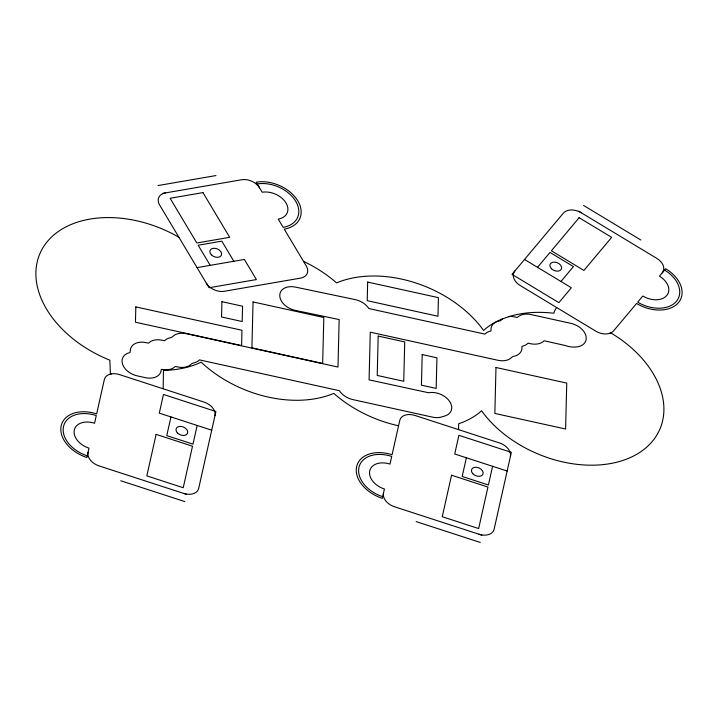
<?xml version="1.0" encoding="UTF-8"?>
<svg xmlns="http://www.w3.org/2000/svg" width="718" height="718" viewBox="0 0 718 718"><rect width="100%" height="100%" fill="white"/><g stroke="black" fill="none" stroke-linecap="round" stroke-linejoin="round"><path stroke-width="1.08" d="M163.157 388.788L163.462 370.407A103.006 70.642 22.9 0 0 197.432 363.838L201.157 362.132L204.765 365.453A103.006 70.642 22.9 0 0 333.053 393.697L333.78 393.365L334.489 394.011A103.006 70.642 22.9 0 0 398.194 425.693L398.562 425.756M170.947 416.925L166.764 435.611L192.98 444.128L197.154 425.451M466.377 457.779L462.195 476.456L488.411 484.982L492.584 466.305M458.578 429.642L458.64 423.746L462.778 422.256A103.006 70.642 22.9 0 0 478.852 413.074L481.572 410.723L484.147 414.241A103.006 70.642 22.9 0 0 639.047 452.887A103.006 70.642 22.9 0 0 611.583 333.358L610.758 332.892L609.582 333.367M537.531 267.329L550.015 252.44L573.431 266.584L560.946 281.474M556.737 307.582L556.262 308.121A27.67 18.982 22.9 0 0 553.919 313.183L551.469 313.003A103.006 70.642 22.9 0 0 508.541 316.719L502.367 318.936A103.006 70.642 22.9 0 0 486.283 328.117L483.564 330.468L480.997 326.95A103.006 70.642 22.9 0 0 337.254 282.587L336.527 282.919L335.818 282.273A103.006 70.642 22.9 0 0 309.772 264.493L303.508 261.379M502.367 318.936L500.572 320.749L499.513 320.883A16.299 11.174 22.9 0 0 490.995 329.293L490.95 331.016L489.927 331.24A16.299 11.174 22.9 0 0 485.539 333.493L484.91 334.112L368.828 308.552L368.19 307.6A16.299 11.174 22.9 0 0 355.141 299.603L295.457 287.101A16.299 11.174 22.9 0 0 279.76 295.466A16.299 11.174 22.9 0 0 295.322 310.382L339.165 319.564L337.981 367.069L186.438 333.708A16.299 11.174 22.9 0 0 172.499 336.805L170.929 337.613A16.299 11.174 22.9 0 0 165.212 340.152L164.584 340.772L162.259 340.26A16.299 11.174 22.9 0 0 149.138 342.549L148.518 343.168L146.194 342.666A16.299 11.174 22.9 0 0 130.281 350.815L130.003 352.565A16.299 11.174 22.9 0 0 122.5 364.026A16.299 11.174 22.9 0 0 137.362 375.9L145.323 377.659A16.299 11.174 22.9 0 0 161.236 369.501L161.541 369.348A16.299 11.174 22.9 0 0 174.662 367.06L175.291 366.44L177.606 366.952A16.299 11.174 22.9 0 0 191.544 363.855L193.115 363.048A16.299 11.174 22.9 0 0 198.832 360.508L199.46 359.889L339.426 390.7L340.018 391.588A16.299 11.174 22.9 0 0 352.888 399.603L432.487 417.131A16.299 11.174 22.9 0 0 441.606 416.97L444.945 415.955A16.299 11.174 22.9 0 0 449.432 401.165A16.299 11.174 22.9 0 0 428.592 392.755L369.088 379.858L370.273 332.183L497.933 360.283A16.299 11.174 22.9 0 0 511.862 357.196L513.442 356.388A16.299 11.174 22.9 0 0 521.959 347.979L521.995 346.264L523.027 346.031A16.299 11.174 22.9 0 0 527.416 343.787L528.044 343.168L530.36 343.68A16.299 11.174 22.9 0 0 543.481 341.382L544.109 340.763L565.56 345.582A16.299 11.174 22.9 0 0 573.152 347.027A33.495 22.967 22.9 0 0 576.177 346.982A16.299 11.174 22.9 0 0 585.996 336.114A16.299 11.174 22.9 0 0 570.891 323.351L531.087 314.583A16.299 11.174 22.9 0 0 517.965 316.88L517.337 317.5L515.021 316.988A16.299 11.174 22.9 0 0 510.471 316.485L508.541 316.719M111.398 373.872L110.41 374.114L109.845 360.167A103.006 70.642 22.9 0 1 41.294 250.681A103.006 70.642 22.9 0 1 174.151 234.633L178.962 237.362M158.139 185.54L215.974 175.56M162.824 193.366L241.679 179.751A13.839 9.487 22.9 0 1 259.521 187.775M197.046 267.617L244.362 259.449L256.389 279.571L209.073 287.738L159.629 205.016A13.839 9.487 22.9 0 1 165.445 192.909M507.141 471.035L454.727 453.991L458.901 435.314L511.324 452.358L494.146 529.148A13.839 9.487 22.9 0 1 478.951 534.228M211.711 430.19L159.297 413.137L163.471 394.46L215.894 411.504L198.715 488.303A13.839 9.487 22.9 0 1 183.521 493.374M481.868 535.179L394.505 506.764A13.839 9.487 22.9 0 1 383.493 493.158M416.18 521.6L480.243 542.44M186.438 494.325L99.075 465.91A13.839 9.487 22.9 0 1 88.063 452.304M120.75 480.755L184.813 501.586M583.554 205.429L640.806 240M578.699 211.218L656.773 258.354A13.839 9.487 22.9 0 1 662.238 272.867M524.517 259.476L571.357 287.756L558.873 302.646L512.033 274.357L563.352 213.165A13.839 9.487 22.9 0 1 581.302 212.788M233.844 261.262L221.817 241.14L198.159 245.224L210.186 265.346M87.273 455.84A29.824 20.454 22.9 0 1 63.525 426.519A29.824 20.454 22.9 0 1 96.275 415.569L94.561 423.252A18.453 12.655 22.9 0 0 74.304 430.019A18.453 12.655 22.9 0 0 88.987 448.158L86.896 457.501A32.283 22.141 22.9 0 1 61.201 425.756A32.283 22.141 22.9 0 1 96.643 413.909L104.307 379.669A13.839 9.487 22.9 0 1 119.502 374.59L203.948 402.053A13.839 9.487 22.9 0 1 214.96 415.659M257.25 183.97A29.824 20.454 22.9 0 1 295.708 201.264A29.824 20.454 22.9 0 1 283.17 227.346L278.234 219.08A18.453 12.655 22.9 0 0 285.988 202.943A18.453 12.655 22.9 0 0 262.196 192.244L256.182 182.184A32.283 22.141 22.9 0 1 297.817 200.896A32.283 22.141 22.9 0 1 284.238 229.141L306.29 266.028A13.839 9.487 22.9 0 1 300.474 278.135L224.24 291.284A13.839 9.487 22.9 0 1 206.398 283.269M382.703 496.685A29.824 20.454 22.9 0 1 358.955 467.373A29.824 20.454 22.9 0 1 391.705 456.424L389.991 464.106A18.453 12.655 22.9 0 0 369.734 470.873A18.453 12.655 22.9 0 0 384.417 489.012L382.326 498.346A32.283 22.141 22.9 0 1 356.631 466.61A32.283 22.141 22.9 0 1 392.073 454.763L399.738 420.515A13.839 9.487 22.9 0 1 414.932 415.444L499.378 442.907A13.839 9.487 22.9 0 1 510.39 456.513M664.599 270.058A29.824 20.454 22.9 0 1 676.383 301.345A29.824 20.454 22.9 0 1 637.692 302.143L642.825 296.022A18.453 12.655 22.9 0 0 666.753 295.529A18.453 12.655 22.9 0 0 659.465 276.179L665.703 268.738A32.283 22.141 22.9 0 1 678.465 302.601A32.283 22.141 22.9 0 1 636.579 303.472L613.693 330.756A13.839 9.487 22.9 0 1 595.743 331.133L520.281 285.567A13.839 9.487 22.9 0 1 514.806 271.054M135.828 306.909L135.451 322.211L241.589 345.582L241.966 330.271L135.828 306.909M221.925 301.668L221.548 316.979L242.19 321.529L242.567 306.218L221.925 301.668M253.05 301.928L251.91 347.853L322.669 363.434L323.809 317.509L253.05 301.928M367.67 282.084L367.212 300.671L437.971 316.252L438.438 297.656L367.67 282.084M378.189 336.078L377.21 375.442L403.749 381.285L404.728 341.921L378.189 336.078M422.193 354.557L421.439 385.18L436.176 388.42L436.939 357.806L422.193 354.557M495.985 367.508L494.846 413.433L565.605 429.014L566.744 383.089L495.985 367.508M156.111 434.363L146.831 475.872L183.234 487.719L192.514 446.21L156.111 434.363M451.541 475.217L442.261 516.727L478.655 528.565L487.944 487.055L451.541 475.217M579.139 217.707L551.397 250.788L583.922 270.435L611.664 237.353L579.139 217.707M202.961 192.603L170.103 198.276L196.831 242.989L229.688 237.317L202.961 192.603M177.328 432.819A6.148 4.218 22.9 0 0 187.398 433.609A6.148 4.218 22.9 0 0 180.873 426.402A6.148 4.218 22.9 0 0 177.328 432.819M211.352 254.836A6.148 4.218 22.9 0 0 221.341 255.321A6.148 4.218 22.9 0 0 214.52 248.249A6.148 4.218 22.9 0 0 211.352 254.836M472.758 473.665A6.148 4.218 22.9 0 0 482.828 474.463A6.148 4.218 22.9 0 0 476.303 467.256A6.148 4.218 22.9 0 0 472.758 473.665M551.46 268.747A6.148 4.218 22.9 0 0 561.404 269.062A6.148 4.218 22.9 0 0 554.413 262.07A6.148 4.218 22.9 0 0 551.46 268.747"/></g></svg>
